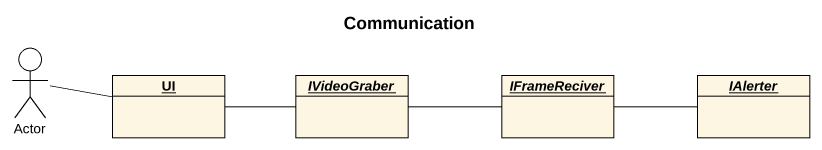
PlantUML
@startuml
title Communication
allowmixing
hide circle
hide empty members
actor "Actor" as Actor_
object UI
object IVideoGraber
object IFrameReciver
object IAlerter
Actor_ -right- UI
UI -right- IVideoGraber
IVideoGraber -right- IFrameReciver
IFrameReciver -right- IAlerter
@enduml
